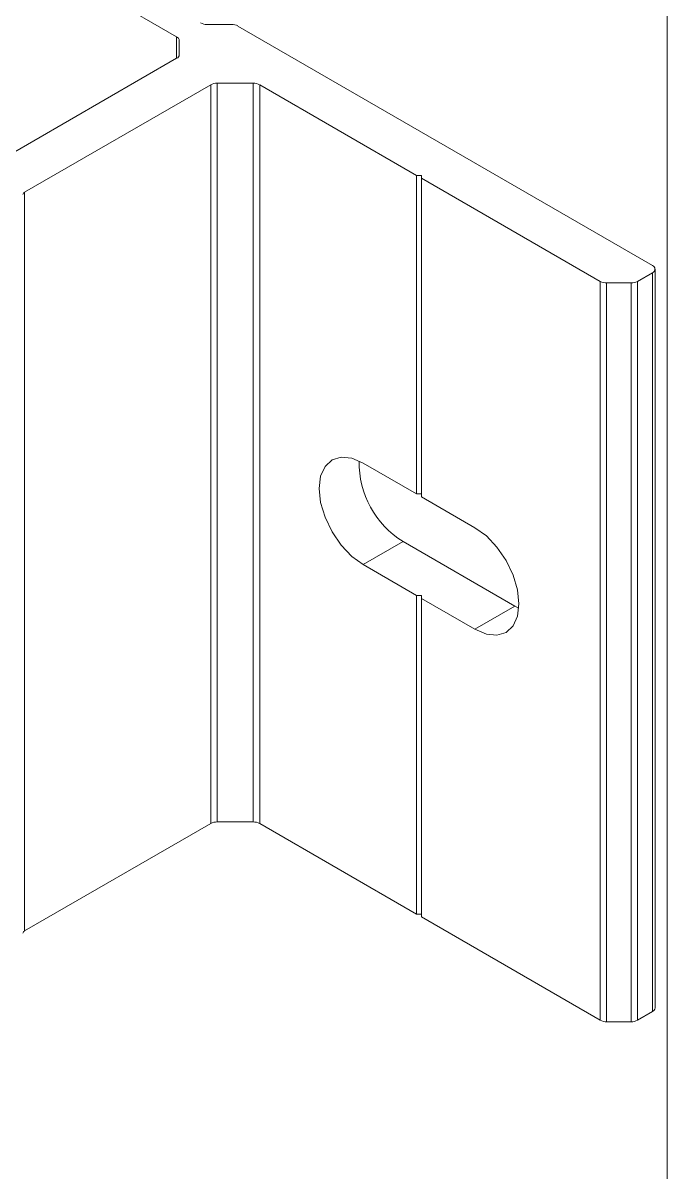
# Model space of a CAD drawing. Header units: millimetres. Extents: x 39 to 459, y 26 to 647.
# Drawn here: x 70.289 to 71.143, y 243.126 to 244.65 of the extents above; entities that cross this region are included whole.
import ezdxf

# ---------------------------------------------------------------- set-up
doc = ezdxf.new("R2010")
doc.units = ezdxf.units.MM
doc.layers.add('ANTET', color=7, linetype='Continuous')

# ---------------------------------------------------------------- blocks, each defined once
blk = doc.blocks.new('Griyaj Montajı')
at = {"color": 7, "linetype": 'Continuous', "lineweight": 15}
for p, q in [((11054.0981, 2137.6562), (11054.0981, 2112.915)), ((11052.924, 2136.6308), (11053.4473, 2136.3287)), ((11053.5201, 2136.3451), (11053.4876, 2136.3451)), ((11053.5285, 2136.343), (11054.0787, 2136.0254)), ((11053.4508, 2136.3238), (11053.4508, 2136.3051)), ((11053.4473, 2136.3002), (11052.685, 2135.8601)), ((11053.4926, 2136.2651), (11053.2456, 2136.1225)), ((11053.4926, 2136.2651), (11053.4926, 2135.2852)), ((11053.5011, 2136.2671), (11053.549, 2136.2671)), ((11053.5011, 2136.2671), (11053.5011, 2135.2873)), ((11053.549, 2136.2671), (11053.549, 2135.2873)), ((11053.5575, 2136.2651), (11053.7658, 2136.1448)), ((11053.5575, 2136.2651), (11053.5575, 2135.2852)), ((11053.7722, 2136.1448), (11053.7658, 2136.1448)), ((11053.7658, 2136.1448), (11053.7658, 2135.7223)), ((11053.7722, 2136.1448), (11053.7722, 2136.1412)), ((11053.7722, 2136.1412), (11054.0094, 2136.0042)), ((11053.7722, 2136.1412), (11053.7722, 2135.7186)), ((11053.2456, 2136.1225), (11053.2456, 2135.1427)), ((11054.0822, 2135.0407), (11054.0822, 2136.0205)), ((11054.0589, 2136.0042), (11054.0787, 2136.0156)), ((11054.0787, 2136.0156), (11054.0787, 2135.0358)), ((11054.0094, 2136.0042), (11054.0094, 2135.0243)), ((11054.0179, 2136.0022), (11054.0504, 2136.0022)), ((11054.0179, 2136.0022), (11054.0179, 2135.0223)), ((11054.0504, 2136.0022), (11054.0504, 2135.0223)), ((11054.0589, 2136.0042), (11054.0589, 2135.0243)), ((11053.6947, 2135.7633), (11053.7658, 2135.7223)), ((11053.7658, 2135.7223), (11053.7722, 2135.7223)), ((11053.7722, 2135.7186), (11053.8432, 2135.6776)), ((11053.7478, 2135.6592), (11053.6947, 2135.6286)), ((11053.8963, 2135.5735), (11053.7478, 2135.6592)), ((11053.6947, 2135.6286), (11053.7658, 2135.5875)), ((11053.7658, 2135.5875), (11053.7658, 2135.165)), ((11053.7658, 2135.5875), (11053.7722, 2135.5875)), ((11053.7722, 2135.5839), (11053.7722, 2135.5875)), ((11053.7722, 2135.5839), (11053.7722, 2135.1613)), ((11053.7722, 2135.5839), (11053.8432, 2135.5428)), ((11053.8963, 2135.5735), (11053.8432, 2135.5428)), ((11053.9013, 2135.5708), (11053.8963, 2135.5735)), ((11053.4926, 2135.2852), (11053.2456, 2135.1427)), ((11053.5011, 2135.2873), (11053.549, 2135.2873)), ((11053.5575, 2135.2852), (11053.7658, 2135.165)), ((11053.7722, 2135.165), (11053.7658, 2135.165)), ((11053.7722, 2135.1613), (11054.0094, 2135.0243)), ((11054.0589, 2135.0243), (11054.0787, 2135.0358)), ((11054.0179, 2135.0223), (11054.0504, 2135.0223))]:
    blk.add_line(p, q, dxfattribs=at)
at = {"color": 8, "linetype": 'Continuous', "lineweight": 15}
blk.add_line((11053.4473, 2136.3287), (11053.4473, 2136.3002), dxfattribs=at)
at = {"color": 7, "linetype": 'Continuous', "lineweight": 15, "flags": 128}
for points in [[(11053.6947, 2135.7633), (11053.6796, 2135.7697), (11053.6656, 2135.7711), (11053.6535, 2135.7674), (11053.6442, 2135.7588), (11053.6384, 2135.7459), (11053.6364, 2135.7296), (11053.6384, 2135.711), (11053.6442, 2135.6914), (11053.6535, 2135.6721), (11053.6656, 2135.6544), (11053.6796, 2135.6396), (11053.6947, 2135.6286)], [(11053.8432, 2135.5428), (11053.8583, 2135.5364), (11053.8724, 2135.535), (11053.8845, 2135.5388), (11053.8937, 2135.5474), (11053.8996, 2135.5602), (11053.9016, 2135.5765), (11053.8996, 2135.5951), (11053.8937, 2135.6147), (11053.8845, 2135.634), (11053.8724, 2135.6517), (11053.8583, 2135.6666), (11053.8432, 2135.6776)]]:
    blk.add_lwpolyline(points, dxfattribs=at)
at = {"color": 7, "linetype": 'Continuous', "lineweight": 15}
for centre, radius, start, end in [((11053.4872, 2136.3624), 0.0173, 241.9603, 271.1378), ((11053.5204, 2136.3278), 0.0173, 61.9537, 91.1575), ((11053.4448, 2136.3232), 0.00603, 5.6632, 65.6416), ((11053.4448, 2136.3057), 0.00604, 294.3924, 354.2753), ((11053.5007, 2136.2498), 0.0173, 88.8494, 118.0394), ((11053.5493, 2136.2498), 0.0173, 61.9606, 91.1506), ((11053.2471, 2136.1191), 0.00377, 114.3568, 174.361), ((11054.0768, 2136.0205), 0.00524, 290.772, 69.228), ((11054.0176, 2136.0195), 0.0173, 241.9548, 271.1509), ((11054.0507, 2136.0195), 0.0173, 268.8604, 298.0416), ((11053.8115, 2135.7631), 0.1219, 178.6389, 238.4695), ((11053.5007, 2135.27), 0.0173, 88.8494, 118.0394), ((11053.5493, 2135.27), 0.0173, 61.9606, 91.1506), ((11053.2471, 2135.1392), 0.00377, 114.3568, 174.361), ((11054.0762, 2135.0413), 0.00604, 294.3752, 354.2925), ((11054.0176, 2135.0396), 0.0173, 241.9548, 271.1509), ((11054.0507, 2135.0396), 0.0173, 268.8604, 298.0416)]:
    blk.add_arc(centre, radius, start, end, dxfattribs=at)

msp = doc.modelspace()

# ---------------------------------------------------------------- block references
at = {"layer": 'ANTET', "color": 0}
msp.add_blockref('Griyaj Montajı', (-10982.9547, -1891.697), dxfattribs=at)

doc.saveas('drawing.dxf')
